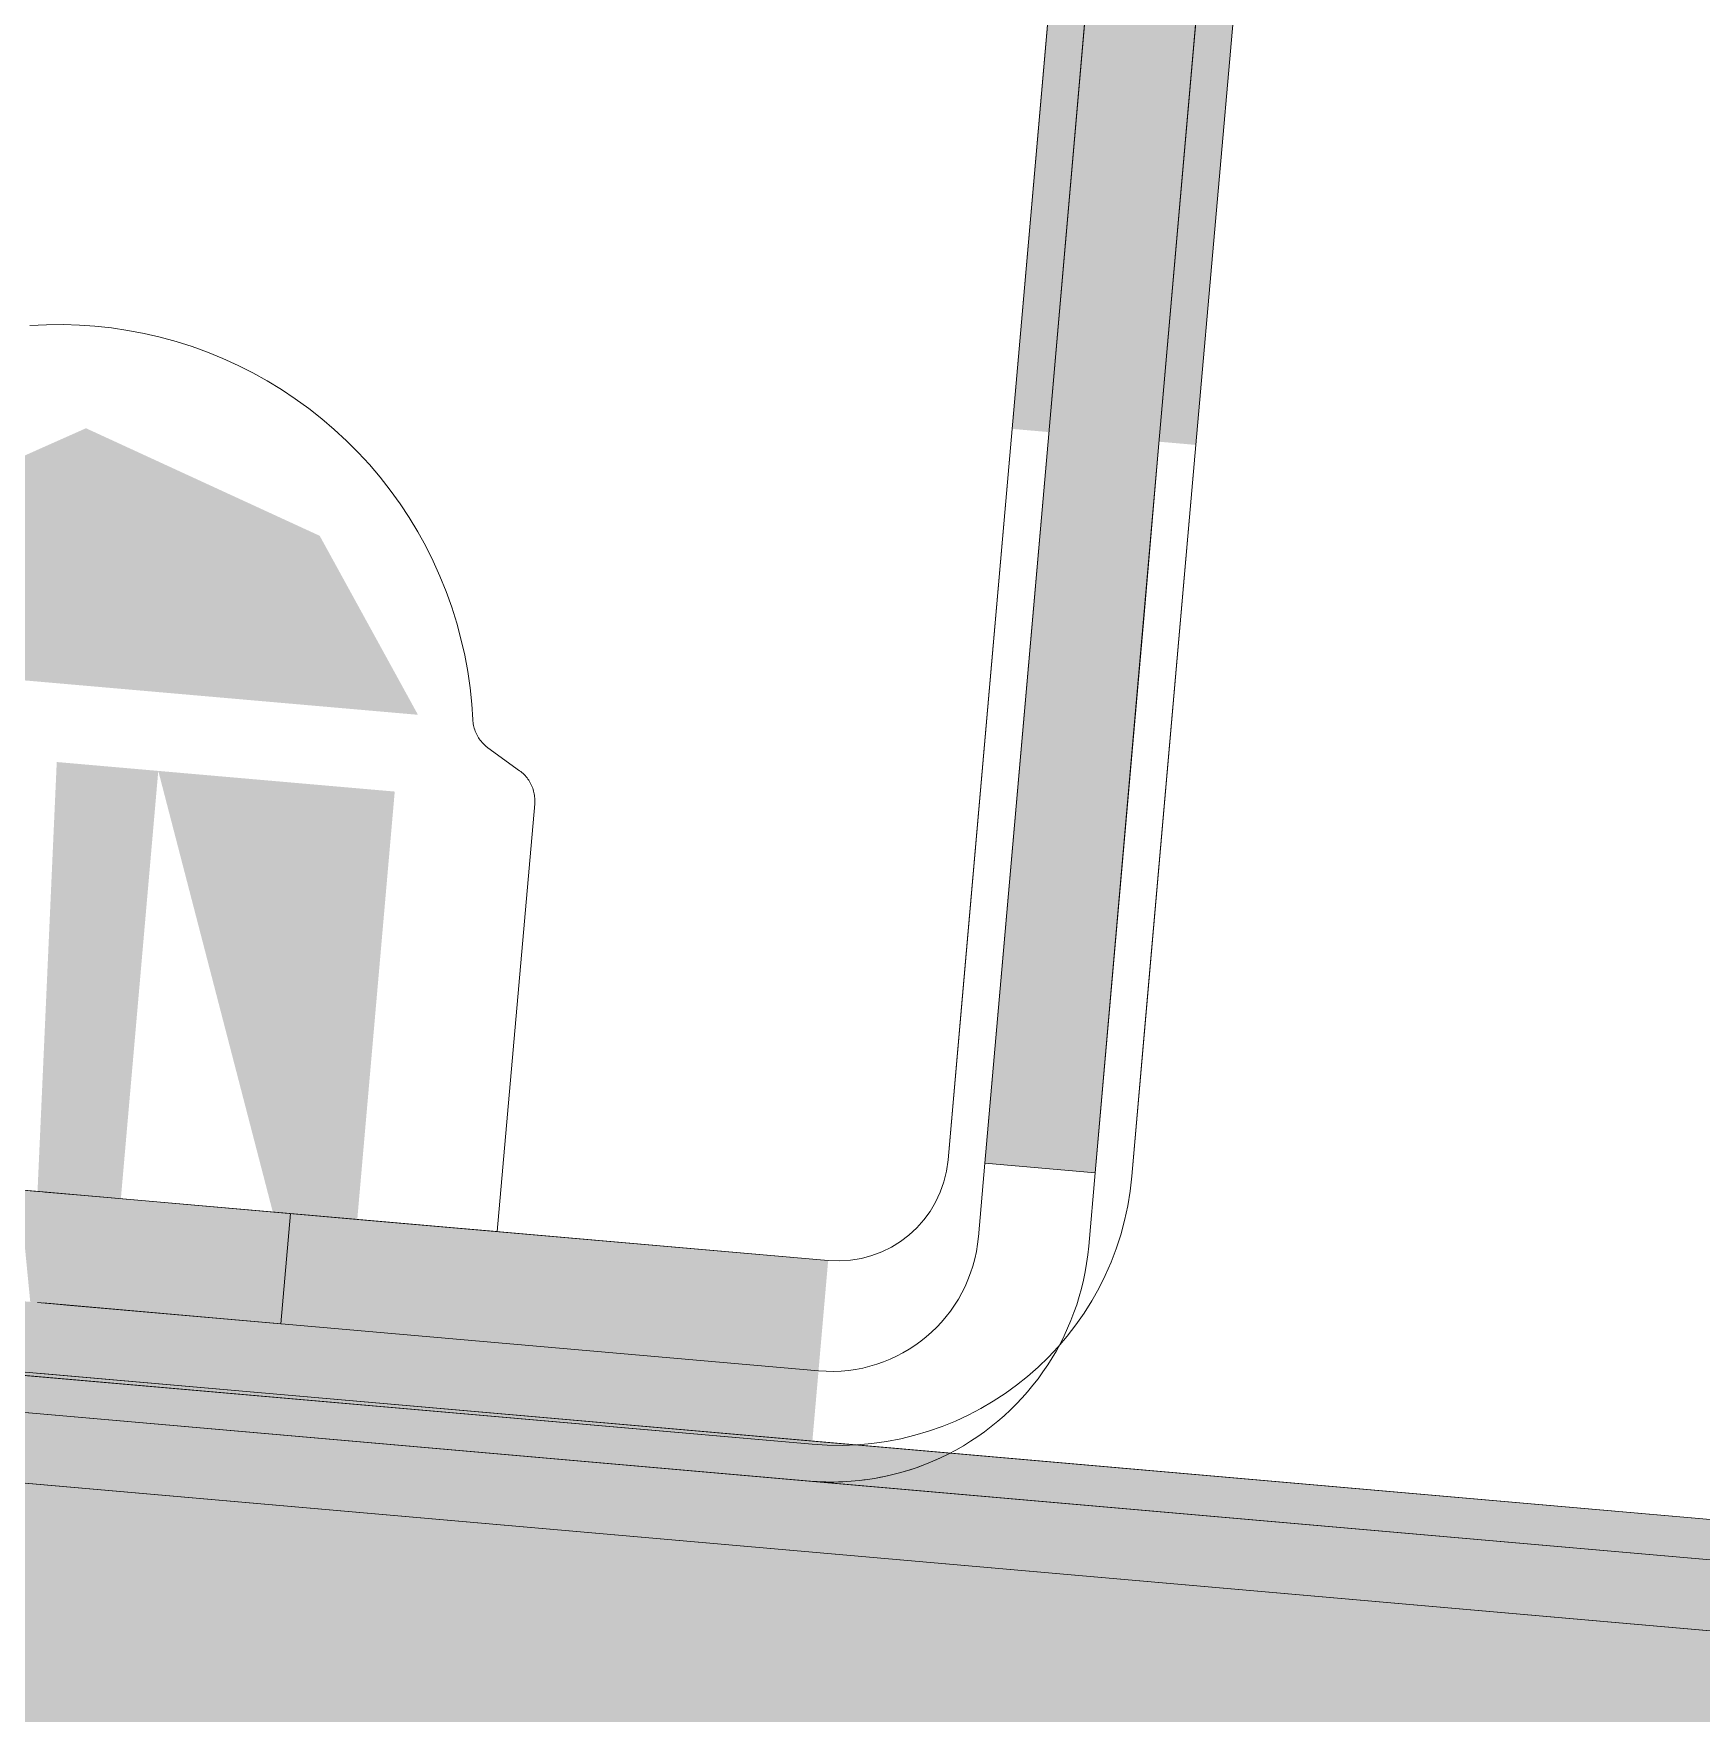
# Model space of a CAD drawing. Header units: millimetres. Extents: x 632 to 546626, y -3890 to 22200.
# Drawn here: x 389696.6 to 389741.79, y 16931.6 to 16977.14 of the extents above; entities that cross this region are included whole.
import ezdxf

# ---------------------------------------------------------------- set-up
doc = ezdxf.new("R2010")
doc.units = ezdxf.units.MM
doc.layers.add('A-770-ME_FFE_SA', color=91, linetype='Continuous', lineweight=13)

# ---------------------------------------------------------------- blocks, each defined once
blk = doc.blocks.new('Static Line_Sayfa_Metal Deck_Pan Mount - Up to 15 _ pitch - Max 2 Users-1845519-S6_501-SECTION A6')
at = {"layer": 'A-770-ME_FFE_SA', "lineweight": 5, "transparency": 33554432}
for points in [[(4567684.706, 17012.583), (4567680.668, 16966.424), (4567685.649, 16965.989), (4567689.687, 17012.147)], [(4567682.919, 16946.257), (4567688.322, 17008.021), (4567685.334, 17008.283), (4567679.93, 16946.519)], [(4567682.919, 16946.257), (4567688.322, 17008.021), (4567685.334, 17008.283), (4567679.93, 16946.519)], [(4567682.919, 16946.257), (4567688.322, 17008.021), (4567685.334, 17008.283), (4567679.93, 16946.519)], [(4567682.919, 16946.257), (4567688.322, 17008.021), (4567685.334, 17008.283), (4567679.93, 16946.519)], [(4567682.919, 16946.257), (4567688.322, 17008.021), (4567685.334, 17008.283), (4567679.93, 16946.519)], [(4567682.919, 16946.257), (4567688.322, 17008.021), (4567685.334, 17008.283), (4567679.93, 16946.519)], [(4567682.919, 16946.257), (4567688.322, 17008.021), (4567685.334, 17008.283), (4567679.93, 16946.519)], [(4567682.919, 16946.257), (4567688.322, 17008.021), (4567685.334, 17008.283), (4567679.93, 16946.519)], [(4567682.919, 16946.257), (4567688.322, 17008.021), (4567685.334, 17008.283), (4567679.93, 16946.519)], [(4567682.919, 16946.257), (4567688.322, 17008.021), (4567685.334, 17008.283), (4567679.93, 16946.519)], [(4567654.968, 16959.513), (4567655.574, 16966.441), (4567646.65, 16962.466), (4567645.367, 16960.353)], [(4567654.968, 16959.513), (4567655.574, 16966.441), (4567646.65, 16962.466), (4567645.367, 16960.353)], [(4567664.569, 16958.673), (4567661.907, 16963.525), (4567655.574, 16966.441), (4567654.968, 16959.513)], [(4567664.569, 16958.673), (4567661.907, 16963.525), (4567655.574, 16966.441), (4567654.968, 16959.513)], [(4567736.119, 16883.131), (4567740.346, 16931.445), (4567541.107, 16948.876), (4567536.88, 16900.562), (4567715.66, 16884.921)], [(4567736.119, 16883.131), (4567740.346, 16931.445), (4567541.107, 16948.876), (4567536.88, 16900.562), (4567715.66, 16884.921)], [(4567736.119, 16883.131), (4567740.346, 16931.445), (4567541.107, 16948.876), (4567536.88, 16900.562), (4567715.66, 16884.921)], [(4567736.119, 16883.131), (4567740.346, 16931.445), (4567541.107, 16948.876), (4567536.88, 16900.562), (4567715.66, 16884.921)], [(4567736.119, 16883.131), (4567740.346, 16931.445), (4567541.107, 16948.876), (4567536.88, 16900.562), (4567715.66, 16884.921)], [(4567736.119, 16883.131), (4567740.346, 16931.445), (4567541.107, 16948.876), (4567536.88, 16900.562), (4567715.66, 16884.921)], [(4567736.119, 16883.131), (4567740.346, 16931.445), (4567541.107, 16948.876), (4567536.88, 16900.562), (4567715.66, 16884.921)], [(4567736.119, 16883.131), (4567740.346, 16931.445), (4567541.107, 16948.876), (4567536.88, 16900.562), (4567715.66, 16884.921)], [(4567736.119, 16883.131), (4567740.346, 16931.445), (4567541.107, 16948.876), (4567536.88, 16900.562), (4567715.66, 16884.921)], [(4567736.119, 16883.131), (4567740.346, 16931.445), (4567541.107, 16948.876), (4567536.88, 16900.562), (4567715.66, 16884.921)], [(4567781.705, 16876.382), (4567781.966, 16879.37), (4567739.23, 16883.109), (4567725.434, 16934.595), (4567581.245, 16947.21), (4567558.718, 16898.902), (4567515.982, 16902.641), (4567515.721, 16899.652), (4567560.549, 16895.73), (4567583.076, 16944.038), (4567723.08, 16931.79), (4567736.876, 16880.304), (4567764.78, 16877.862)], [(4567735.945, 16881.138), (4567740.172, 16929.453), (4567540.933, 16946.884), (4567536.706, 16898.569), (4567715.66, 16882.913)], [(4567735.945, 16881.138), (4567740.172, 16929.453), (4567540.933, 16946.884), (4567536.706, 16898.569), (4567715.66, 16882.913)], [(4567735.945, 16881.138), (4567740.172, 16929.453), (4567540.933, 16946.884), (4567536.706, 16898.569), (4567715.66, 16882.913)], [(4567735.945, 16881.138), (4567740.172, 16929.453), (4567540.933, 16946.884), (4567536.706, 16898.569), (4567715.66, 16882.913)], [(4567735.945, 16881.138), (4567740.172, 16929.453), (4567540.933, 16946.884), (4567536.706, 16898.569), (4567715.66, 16882.913)], [(4567735.945, 16881.138), (4567740.172, 16929.453), (4567540.933, 16946.884), (4567536.706, 16898.569), (4567715.66, 16882.913)], [(4567735.945, 16881.138), (4567740.172, 16929.453), (4567540.933, 16946.884), (4567536.706, 16898.569), (4567715.66, 16882.913)], [(4567735.945, 16881.138), (4567740.172, 16929.453), (4567540.933, 16946.884), (4567536.706, 16898.569), (4567715.66, 16882.913)], [(4567735.945, 16881.138), (4567740.172, 16929.453), (4567540.933, 16946.884), (4567536.706, 16898.569), (4567715.66, 16882.913)], [(4567735.945, 16881.138), (4567740.172, 16929.453), (4567540.933, 16946.884), (4567536.706, 16898.569), (4567715.66, 16882.913)], [(4567675.248, 16938.898), (4567675.684, 16943.879), (4567653.768, 16945.796), (4567654.261, 16940.734), (4567666.541, 16939.66)], [(4567675.161, 16937.902), (4567675.423, 16940.89), (4567626.111, 16945.204), (4567625.849, 16942.216), (4567666.541, 16938.656)], [(4567675.161, 16937.902), (4567675.423, 16940.89), (4567626.111, 16945.204), (4567625.849, 16942.216), (4567666.541, 16938.656)], [(4567675.161, 16937.902), (4567675.423, 16940.89), (4567626.111, 16945.204), (4567625.849, 16942.216), (4567666.541, 16938.656)], [(4567675.161, 16937.902), (4567675.423, 16940.89), (4567626.111, 16945.204), (4567625.849, 16942.216), (4567666.541, 16938.656)], [(4567675.161, 16937.902), (4567675.423, 16940.89), (4567626.111, 16945.204), (4567625.849, 16942.216), (4567666.541, 16938.656)], [(4567675.161, 16937.902), (4567675.423, 16940.89), (4567626.111, 16945.204), (4567625.849, 16942.216), (4567666.541, 16938.656)], [(4567675.161, 16937.902), (4567675.423, 16940.89), (4567626.111, 16945.204), (4567625.849, 16942.216), (4567666.541, 16938.656)], [(4567675.161, 16937.902), (4567675.423, 16940.89), (4567626.111, 16945.204), (4567625.849, 16942.216), (4567666.541, 16938.656)], [(4567675.161, 16937.902), (4567675.423, 16940.89), (4567626.111, 16945.204), (4567625.849, 16942.216), (4567666.541, 16938.656)], [(4567675.161, 16937.902), (4567675.423, 16940.89), (4567626.111, 16945.204), (4567625.849, 16942.216), (4567666.541, 16938.656)]]:
    blk.add_hatch(color=256, dxfattribs=at).paths.add_polyline_path(points)
h = blk.add_hatch(color=256, dxfattribs=at)
h.paths.add_polyline_path([(4567662.925, 16944.995), (4567663.94, 16956.592), (4567657.533, 16957.152), (4567660.636, 16945.195)])
h.paths.add_polyline_path([(4567656.519, 16945.555), (4567657.533, 16957.152), (4567654.782, 16957.393), (4567654.261, 16945.753)])
h = blk.add_hatch(color=256, dxfattribs=at)
h.paths.add_polyline_path([(4567662.925, 16944.995), (4567663.94, 16956.592), (4567657.533, 16957.152), (4567660.636, 16945.195)])
h.paths.add_polyline_path([(4567656.519, 16945.555), (4567657.533, 16957.152), (4567654.782, 16957.393), (4567654.261, 16945.753)])
at = {"layer": 'A-770-ME_FFE_SA', "lineweight": 5}
for p, q in [((4567680.668, 16966.424), (4567684.706, 17012.583)), ((4567689.687, 17012.147), (4567685.649, 16965.989)), ((4567685.649, 16965.989), (4567688.316, 16996.478)), ((4567683.085, 16994.053), (4567680.668, 16966.424)), ((4567681.66, 16966.287), (4567684.019, 16993.257)), ((4567681.66, 16966.287), (4567684.019, 16993.257)), ((4567681.66, 16966.287), (4567684.019, 16993.257)), ((4567681.66, 16966.287), (4567684.019, 16993.257)), ((4567681.66, 16966.287), (4567684.019, 16993.257)), ((4567681.66, 16966.287), (4567684.019, 16993.257)), ((4567681.66, 16966.287), (4567684.019, 16993.257)), ((4567681.66, 16966.287), (4567684.019, 16993.257)), ((4567687.008, 16992.996), (4567684.648, 16966.026)), ((4567687.008, 16992.996), (4567684.648, 16966.026)), ((4567687.008, 16992.996), (4567684.648, 16966.026)), ((4567687.008, 16992.996), (4567684.648, 16966.026)), ((4567687.008, 16992.996), (4567684.648, 16966.026)), ((4567687.008, 16992.996), (4567684.648, 16966.026)), ((4567687.008, 16992.996), (4567684.648, 16966.026)), ((4567687.008, 16992.996), (4567684.648, 16966.026)), ((4567687.008, 16992.996), (4567684.648, 16966.026)), ((4567687.008, 16992.996), (4567684.648, 16966.026)), ((4567687.008, 16992.996), (4567684.648, 16966.026)), ((4567687.008, 16992.996), (4567685.621, 16977.139)), ((4567687.008, 16992.996), (4567685.621, 16977.139)), ((4567687.008, 16992.996), (4567685.621, 16977.139)), ((4567687.008, 16992.996), (4567685.621, 16977.139)), ((4567681.66, 16966.287), (4567682.632, 16977.401)), ((4567681.66, 16966.287), (4567682.632, 16977.401)), ((4567681.66, 16966.287), (4567682.632, 16977.401)), ((4567681.66, 16966.287), (4567682.632, 16977.401)), ((4567681.66, 16966.287), (4567682.632, 16977.401)), ((4567681.66, 16966.287), (4567682.632, 16977.401)), ((4567681.66, 16966.287), (4567682.632, 16977.401)), ((4567681.66, 16966.287), (4567682.632, 16977.401)), ((4567681.66, 16966.287), (4567682.632, 16977.401)), ((4567681.66, 16966.287), (4567682.632, 16977.401)), ((4567681.66, 16966.287), (4567682.632, 16977.401)), ((4567681.66, 16966.287), (4567682.632, 16977.401)), ((4567685.621, 16977.139), (4567684.648, 16966.026)), ((4567685.621, 16977.139), (4567684.648, 16966.026)), ((4567685.621, 16977.139), (4567684.648, 16966.026)), ((4567685.621, 16977.139), (4567684.648, 16966.026)), ((4567685.621, 16977.139), (4567684.648, 16966.026)), ((4567685.621, 16977.139), (4567684.648, 16966.026)), ((4567685.621, 16977.139), (4567684.648, 16966.026)), ((4567685.621, 16977.139), (4567684.648, 16966.026)), ((4567685.621, 16977.139), (4567684.648, 16966.026)), ((4567680.668, 16966.424), (4567678.934, 16946.606)), ((4567680.668, 16966.424), (4567679.297, 16950.755)), ((4567679.93, 16946.519), (4567681.66, 16966.287)), ((4567679.93, 16946.519), (4567681.66, 16966.287)), ((4567679.93, 16946.519), (4567681.66, 16966.287)), ((4567679.93, 16946.519), (4567681.66, 16966.287)), ((4567679.93, 16946.519), (4567681.66, 16966.287)), ((4567679.93, 16946.519), (4567681.66, 16966.287)), ((4567679.93, 16946.519), (4567681.66, 16966.287)), ((4567679.93, 16946.519), (4567681.66, 16966.287)), ((4567679.93, 16946.519), (4567681.66, 16966.287)), ((4567679.93, 16946.519), (4567681.66, 16966.287)), ((4567681.245, 16961.544), (4567681.66, 16966.287)), ((4567681.245, 16961.544), (4567681.66, 16966.287)), ((4567681.245, 16961.544), (4567681.66, 16966.287)), ((4567681.245, 16961.544), (4567681.66, 16966.287)), ((4567681.245, 16961.544), (4567681.66, 16966.287)), ((4567681.245, 16961.544), (4567681.66, 16966.287)), ((4567681.245, 16961.544), (4567681.66, 16966.287)), ((4567681.245, 16961.544), (4567681.66, 16966.287)), ((4567681.245, 16961.544), (4567681.66, 16966.287)), ((4567681.245, 16961.544), (4567681.66, 16966.287)), ((4567684.648, 16966.026), (4567682.919, 16946.257)), ((4567684.648, 16966.026), (4567682.919, 16946.257)), ((4567684.648, 16966.026), (4567682.919, 16946.257)), ((4567684.648, 16966.026), (4567682.919, 16946.257)), ((4567684.648, 16966.026), (4567682.919, 16946.257)), ((4567684.648, 16966.026), (4567682.919, 16946.257)), ((4567684.648, 16966.026), (4567682.919, 16946.257)), ((4567684.648, 16966.026), (4567682.919, 16946.257)), ((4567684.648, 16966.026), (4567682.919, 16946.257)), ((4567683.915, 16946.17), (4567685.649, 16965.989)), ((4567684.648, 16966.026), (4567684.233, 16961.283)), ((4567684.648, 16966.026), (4567684.233, 16961.283)), ((4567684.648, 16966.026), (4567684.233, 16961.283)), ((4567684.648, 16966.026), (4567684.233, 16961.283)), ((4567684.648, 16966.026), (4567684.233, 16961.283)), ((4567684.648, 16966.026), (4567684.233, 16961.283)), ((4567684.648, 16966.026), (4567684.233, 16961.283)), ((4567684.648, 16966.026), (4567684.233, 16961.283)), ((4567684.648, 16966.026), (4567684.233, 16961.283)), ((4567684.648, 16966.026), (4567684.233, 16961.283)), ((4567684.648, 16966.026), (4567684.233, 16961.283)), ((4567684.278, 16950.32), (4567685.649, 16965.989)), ((4567679.93, 16946.519), (4567681.245, 16961.544)), ((4567679.93, 16946.519), (4567681.245, 16961.544)), ((4567679.93, 16946.519), (4567681.245, 16961.544)), ((4567679.93, 16946.519), (4567681.245, 16961.544)), ((4567679.93, 16946.519), (4567681.245, 16961.544)), ((4567679.93, 16946.519), (4567681.245, 16961.544)), ((4567679.93, 16946.519), (4567681.245, 16961.544)), ((4567679.93, 16946.519), (4567681.245, 16961.544)), ((4567679.93, 16946.519), (4567681.245, 16961.544)), ((4567679.93, 16946.519), (4567681.245, 16961.544)), ((4567684.233, 16961.283), (4567682.919, 16946.257)), ((4567684.233, 16961.283), (4567682.919, 16946.257)), ((4567684.233, 16961.283), (4567682.919, 16946.257)), ((4567684.233, 16961.283), (4567682.919, 16946.257)), ((4567684.233, 16961.283), (4567682.919, 16946.257)), ((4567684.233, 16961.283), (4567682.919, 16946.257)), ((4567684.233, 16961.283), (4567682.919, 16946.257)), ((4567684.233, 16961.283), (4567682.919, 16946.257)), ((4567684.233, 16961.283), (4567682.919, 16946.257)), ((4567684.233, 16961.283), (4567682.919, 16946.257)), ((4567684.233, 16961.283), (4567682.919, 16946.257)), ((4567667.324, 16957.156), (4567666.465, 16957.78)), ((4567667.324, 16957.156), (4567666.465, 16957.78)), ((4567666.718, 16944.663), (4567667.733, 16956.26)), ((4567666.718, 16944.663), (4567667.733, 16956.26)), ((4567678.934, 16946.606), (4567679.297, 16950.755)), ((4567684.278, 16950.32), (4567683.915, 16946.17)), ((4567725.434, 16934.595), (4567581.245, 16947.21)), ((4567679.93, 16946.519), (4567679.756, 16944.526)), ((4567679.756, 16944.526), (4567679.93, 16946.519)), ((4567679.93, 16946.519), (4567679.756, 16944.526)), ((4567679.756, 16944.526), (4567679.93, 16946.519)), ((4567679.93, 16946.519), (4567679.756, 16944.526)), ((4567679.756, 16944.526), (4567679.93, 16946.519)), ((4567679.93, 16946.519), (4567679.756, 16944.526)), ((4567679.756, 16944.526), (4567679.93, 16946.519)), ((4567679.93, 16946.519), (4567679.756, 16944.526)), ((4567679.756, 16944.526), (4567679.93, 16946.519)), ((4567679.93, 16946.519), (4567679.756, 16944.526)), ((4567679.756, 16944.526), (4567679.93, 16946.519)), ((4567679.93, 16946.519), (4567679.756, 16944.526)), ((4567679.756, 16944.526), (4567679.93, 16946.519)), ((4567679.93, 16946.519), (4567679.756, 16944.526)), ((4567679.756, 16944.526), (4567679.93, 16946.519)), ((4567679.93, 16946.519), (4567679.756, 16944.526)), ((4567679.756, 16944.526), (4567679.93, 16946.519)), ((4567679.93, 16946.519), (4567679.756, 16944.526)), ((4567679.756, 16944.526), (4567679.93, 16946.519)), ((4567682.919, 16946.257), (4567679.93, 16946.519)), ((4567679.93, 16946.519), (4567682.919, 16946.257)), ((4567682.919, 16946.257), (4567679.93, 16946.519)), ((4567679.93, 16946.519), (4567682.919, 16946.257)), ((4567682.919, 16946.257), (4567679.93, 16946.519)), ((4567679.93, 16946.519), (4567682.919, 16946.257)), ((4567682.919, 16946.257), (4567679.93, 16946.519)), ((4567679.93, 16946.519), (4567682.919, 16946.257)), ((4567682.919, 16946.257), (4567679.93, 16946.519)), ((4567679.93, 16946.519), (4567682.919, 16946.257)), ((4567682.919, 16946.257), (4567679.93, 16946.519)), ((4567679.93, 16946.519), (4567682.919, 16946.257)), ((4567682.919, 16946.257), (4567679.93, 16946.519)), ((4567679.93, 16946.519), (4567682.919, 16946.257)), ((4567682.919, 16946.257), (4567679.93, 16946.519)), ((4567679.93, 16946.519), (4567682.919, 16946.257)), ((4567682.919, 16946.257), (4567679.93, 16946.519)), ((4567679.93, 16946.519), (4567682.919, 16946.257)), ((4567682.919, 16946.257), (4567679.93, 16946.519)), ((4567679.93, 16946.519), (4567682.919, 16946.257)), ((4567724.581, 16933.578), (4567581.909, 16946.06)), ((4567682.744, 16944.265), (4567682.919, 16946.257)), ((4567682.919, 16946.257), (4567682.744, 16944.265)), ((4567682.744, 16944.265), (4567682.919, 16946.257)), ((4567682.919, 16946.257), (4567682.744, 16944.265)), ((4567682.744, 16944.265), (4567682.919, 16946.257)), ((4567682.919, 16946.257), (4567682.744, 16944.265)), ((4567682.744, 16944.265), (4567682.919, 16946.257)), ((4567682.919, 16946.257), (4567682.744, 16944.265)), ((4567682.744, 16944.265), (4567682.919, 16946.257)), ((4567682.919, 16946.257), (4567682.744, 16944.265)), ((4567682.744, 16944.265), (4567682.919, 16946.257)), ((4567682.919, 16946.257), (4567682.744, 16944.265)), ((4567682.744, 16944.265), (4567682.919, 16946.257)), ((4567682.919, 16946.257), (4567682.744, 16944.265)), ((4567682.744, 16944.265), (4567682.919, 16946.257)), ((4567682.919, 16946.257), (4567682.744, 16944.265)), ((4567682.744, 16944.265), (4567682.919, 16946.257)), ((4567682.919, 16946.257), (4567682.744, 16944.265)), ((4567682.744, 16944.265), (4567682.919, 16946.257)), ((4567682.919, 16946.257), (4567682.744, 16944.265)), ((4567653.768, 16945.796), (4567654.315, 16945.748)), ((4567653.768, 16945.796), (4567654.315, 16945.748)), ((4567653.768, 16945.796), (4567654.315, 16945.748)), ((4567653.768, 16945.796), (4567654.315, 16945.748)), ((4567653.768, 16945.796), (4567675.684, 16943.879)), ((4567654.261, 16945.753), (4567653.768, 16945.796)), ((4567654.315, 16945.748), (4567662.925, 16944.995)), ((4567654.463, 16945.735), (4567655.316, 16945.661)), ((4567654.463, 16945.735), (4567655.316, 16945.661)), ((4567654.463, 16945.735), (4567655.316, 16945.661)), ((4567654.463, 16945.735), (4567655.316, 16945.661)), ((4567654.463, 16945.735), (4567655.316, 16945.661)), ((4567654.463, 16945.735), (4567655.316, 16945.661)), ((4567654.463, 16945.735), (4567655.316, 16945.661)), ((4567654.463, 16945.735), (4567655.316, 16945.661)), ((4567654.463, 16945.735), (4567655.316, 16945.661)), ((4567654.463, 16945.735), (4567655.316, 16945.661)), ((4567654.463, 16945.735), (4567655.316, 16945.661)), ((4567654.463, 16945.735), (4567655.316, 16945.661)), ((4567654.463, 16945.735), (4567655.316, 16945.661)), ((4567654.463, 16945.735), (4567655.316, 16945.661)), ((4567654.463, 16945.735), (4567655.316, 16945.661)), ((4567654.463, 16945.735), (4567655.316, 16945.661)), ((4567654.463, 16945.735), (4567655.316, 16945.661)), ((4567654.463, 16945.735), (4567655.316, 16945.661)), ((4567654.463, 16945.735), (4567655.316, 16945.661)), ((4567654.463, 16945.735), (4567655.316, 16945.661)), ((4567660.853, 16942.165), (4567661.115, 16945.153)), ((4567660.853, 16942.165), (4567661.115, 16945.153)), ((4567660.853, 16942.165), (4567661.115, 16945.153)), ((4567660.853, 16942.165), (4567661.115, 16945.153)), ((4567660.853, 16942.165), (4567661.115, 16945.153)), ((4567660.853, 16942.165), (4567661.115, 16945.153)), ((4567660.853, 16942.165), (4567661.115, 16945.153)), ((4567660.853, 16942.165), (4567661.115, 16945.153)), ((4567660.853, 16942.165), (4567661.115, 16945.153)), ((4567660.853, 16942.165), (4567661.115, 16945.153)), ((4567662.925, 16944.995), (4567666.718, 16944.663)), ((4567662.925, 16944.995), (4567666.718, 16944.663)), ((4567662.925, 16944.995), (4567666.718, 16944.663)), ((4567675.684, 16943.879), (4567662.925, 16944.995)), ((4567583.076, 16944.038), (4567723.08, 16931.79)), ((4567723.08, 16931.79), (4567583.076, 16944.038)), ((4567675.423, 16940.89), (4567654.261, 16942.742)), ((4567654.261, 16942.742), (4567675.423, 16940.89)), ((4567675.423, 16940.89), (4567654.261, 16942.742)), ((4567654.261, 16942.742), (4567675.423, 16940.89)), ((4567675.423, 16940.89), (4567654.261, 16942.742)), ((4567654.261, 16942.742), (4567675.423, 16940.89)), ((4567675.423, 16940.89), (4567654.261, 16942.742)), ((4567654.261, 16942.742), (4567675.423, 16940.89)), ((4567675.423, 16940.89), (4567654.261, 16942.742)), ((4567654.261, 16942.742), (4567675.423, 16940.89)), ((4567675.423, 16940.89), (4567654.261, 16942.742)), ((4567654.261, 16942.742), (4567675.423, 16940.89)), ((4567675.423, 16940.89), (4567654.261, 16942.742)), ((4567654.261, 16942.742), (4567675.423, 16940.89)), ((4567675.423, 16940.89), (4567654.261, 16942.742)), ((4567654.261, 16942.742), (4567675.423, 16940.89)), ((4567675.423, 16940.89), (4567654.261, 16942.742)), ((4567654.261, 16942.742), (4567675.423, 16940.89)), ((4567675.423, 16940.89), (4567654.261, 16942.742)), ((4567654.261, 16942.742), (4567675.423, 16940.89)), ((4567660.853, 16942.165), (4567654.417, 16942.728)), ((4567660.853, 16942.165), (4567654.417, 16942.728)), ((4567660.853, 16942.165), (4567654.417, 16942.728)), ((4567660.853, 16942.165), (4567654.417, 16942.728)), ((4567655.054, 16942.672), (4567654.417, 16942.728)), ((4567655.054, 16942.672), (4567654.417, 16942.728)), ((4567655.054, 16942.672), (4567654.417, 16942.728)), ((4567655.054, 16942.672), (4567654.417, 16942.728)), ((4567660.853, 16942.165), (4567654.417, 16942.728)), ((4567655.054, 16942.672), (4567654.417, 16942.728)), ((4567655.054, 16942.672), (4567654.417, 16942.728)), ((4567655.054, 16942.672), (4567654.417, 16942.728)), ((4567655.054, 16942.672), (4567654.417, 16942.728)), ((4567655.054, 16942.672), (4567654.417, 16942.728)), ((4567660.853, 16942.165), (4567654.417, 16942.728)), ((4567660.853, 16942.165), (4567654.417, 16942.728)), ((4567655.054, 16942.672), (4567654.417, 16942.728)), ((4567660.853, 16942.165), (4567654.417, 16942.728)), ((4567655.054, 16942.672), (4567654.417, 16942.728)), ((4567655.054, 16942.672), (4567654.417, 16942.728)), ((4567660.853, 16942.165), (4567655.054, 16942.672)), ((4567660.853, 16942.165), (4567655.054, 16942.672)), ((4567660.853, 16942.165), (4567655.054, 16942.672)), ((4567660.853, 16942.165), (4567655.054, 16942.672)), ((4567660.853, 16942.165), (4567655.054, 16942.672)), ((4567660.853, 16942.165), (4567655.054, 16942.672)), ((4567660.853, 16942.165), (4567655.054, 16942.672)), ((4567660.853, 16942.165), (4567655.054, 16942.672)), ((4567660.853, 16942.165), (4567655.054, 16942.672)), ((4567660.853, 16942.165), (4567655.054, 16942.672)), ((4567660.853, 16942.165), (4567655.054, 16942.672)), ((4567660.853, 16942.165), (4567655.054, 16942.672)), ((4567675.161, 16937.902), (4567625.849, 16942.216)), ((4567625.849, 16942.216), (4567675.161, 16937.902)), ((4567675.161, 16937.902), (4567625.849, 16942.216)), ((4567675.161, 16937.902), (4567625.849, 16942.216)), ((4567625.849, 16942.216), (4567675.161, 16937.902)), ((4567675.161, 16937.902), (4567625.849, 16942.216)), ((4567675.161, 16937.902), (4567625.849, 16942.216)), ((4567625.849, 16942.216), (4567675.161, 16937.902)), ((4567675.161, 16937.902), (4567625.849, 16942.216)), ((4567675.161, 16937.902), (4567625.849, 16942.216)), ((4567625.849, 16942.216), (4567675.161, 16937.902)), ((4567675.161, 16937.902), (4567625.849, 16942.216)), ((4567675.161, 16937.902), (4567625.849, 16942.216)), ((4567625.849, 16942.216), (4567675.161, 16937.902)), ((4567675.161, 16937.902), (4567625.849, 16942.216)), ((4567675.161, 16937.902), (4567625.849, 16942.216)), ((4567625.849, 16942.216), (4567675.161, 16937.902)), ((4567675.161, 16937.902), (4567625.849, 16942.216)), ((4567675.161, 16937.902), (4567625.849, 16942.216)), ((4567625.849, 16942.216), (4567675.161, 16937.902)), ((4567675.161, 16937.902), (4567625.849, 16942.216)), ((4567675.161, 16937.902), (4567625.849, 16942.216)), ((4567625.849, 16942.216), (4567675.161, 16937.902)), ((4567675.161, 16937.902), (4567625.849, 16942.216)), ((4567675.161, 16937.902), (4567625.849, 16942.216)), ((4567625.849, 16942.216), (4567675.161, 16937.902)), ((4567675.161, 16937.902), (4567625.849, 16942.216)), ((4567625.849, 16942.216), (4567675.161, 16937.902)), ((4567675.161, 16937.902), (4567625.849, 16942.216)), ((4567675.248, 16938.898), (4567653.332, 16940.815)), ((4567653.678, 16940.785), (4567675.248, 16938.898)), ((4567654.261, 16940.822), (4567675.256, 16938.985)), ((4567675.256, 16938.985), (4567725.434, 16934.595)), ((4567724.581, 16933.578), (4567675.161, 16937.902)), ((4567724.581, 16933.578), (4567675.161, 16937.902)), ((4567724.581, 16933.578), (4567675.161, 16937.902)), ((4567724.581, 16933.578), (4567675.161, 16937.902)), ((4567724.581, 16933.578), (4567675.161, 16937.902)), ((4567724.581, 16933.578), (4567675.161, 16937.902)), ((4567724.581, 16933.578), (4567675.161, 16937.902)), ((4567724.581, 16933.578), (4567675.161, 16937.902)), ((4567724.581, 16933.578), (4567675.161, 16937.902))]:
    blk.add_line(p, q, dxfattribs=at)
at = {"layer": 'A-770-ME_FFE_SA', "lineweight": 5, "flags": 128}
for points in [[(4567654.055, 16969.222), (4567654.504, 16969.244), (4567654.953, 16969.249), (4567655.402, 16969.235), (4567655.816, 16969.207)], [(4567654.055, 16969.222), (4567654.504, 16969.244), (4567654.953, 16969.249), (4567655.402, 16969.235), (4567655.816, 16969.207)], [(4567655.816, 16969.207), (4567656.262, 16969.159), (4567656.707, 16969.093), (4567657.148, 16969.009), (4567657.586, 16968.908), (4567658.019, 16968.789), (4567658.447, 16968.653), (4567658.869, 16968.501), (4567659.285, 16968.331), (4567659.694, 16968.145), (4567660.095, 16967.942), (4567660.487, 16967.724), (4567660.871, 16967.491), (4567661.245, 16967.242), (4567661.609, 16966.978), (4567661.961, 16966.7), (4567662.303, 16966.408), (4567662.632, 16966.103), (4567662.949, 16965.785), (4567663.253, 16965.454), (4567663.544, 16965.112), (4567663.82, 16964.758), (4567664.083, 16964.393), (4567664.33, 16964.019), (4567664.562, 16963.634), (4567664.779, 16963.241), (4567664.98, 16962.839), (4567665.165, 16962.429), (4567665.333, 16962.013), (4567665.484, 16961.59), (4567665.618, 16961.161), (4567665.735, 16960.728), (4567665.835, 16960.29), (4567665.917, 16959.848), (4567665.981, 16959.404), (4567666.027, 16958.957), (4567666.054, 16958.543)], [(4567655.816, 16969.207), (4567656.262, 16969.159), (4567656.707, 16969.093), (4567657.148, 16969.009), (4567657.586, 16968.908), (4567658.019, 16968.789), (4567658.447, 16968.653), (4567658.869, 16968.501), (4567659.285, 16968.331), (4567659.694, 16968.145), (4567660.095, 16967.942), (4567660.487, 16967.724), (4567660.871, 16967.491), (4567661.245, 16967.242), (4567661.609, 16966.978), (4567661.961, 16966.7), (4567662.303, 16966.408), (4567662.632, 16966.103), (4567662.949, 16965.785), (4567663.253, 16965.454), (4567663.544, 16965.112), (4567663.82, 16964.758), (4567664.083, 16964.393), (4567664.33, 16964.019), (4567664.562, 16963.634), (4567664.779, 16963.241), (4567664.98, 16962.839), (4567665.165, 16962.429), (4567665.333, 16962.013), (4567665.484, 16961.59), (4567665.618, 16961.161), (4567665.735, 16960.728), (4567665.835, 16960.29), (4567665.917, 16959.848), (4567665.981, 16959.404), (4567666.027, 16958.957), (4567666.054, 16958.543)], [(4567666.054, 16958.543), (4567666.057, 16958.503), (4567666.061, 16958.463), (4567666.067, 16958.424), (4567666.074, 16958.384), (4567666.083, 16958.345), (4567666.094, 16958.307), (4567666.106, 16958.269), (4567666.12, 16958.231), (4567666.135, 16958.194), (4567666.151, 16958.158), (4567666.169, 16958.122), (4567666.189, 16958.087), (4567666.209, 16958.053), (4567666.232, 16958.019), (4567666.255, 16957.987), (4567666.28, 16957.956), (4567666.306, 16957.925), (4567666.333, 16957.896), (4567666.361, 16957.868), (4567666.391, 16957.84), (4567666.421, 16957.815), (4567666.453, 16957.79), (4567666.465, 16957.78)], [(4567666.054, 16958.543), (4567666.057, 16958.503), (4567666.061, 16958.463), (4567666.067, 16958.424), (4567666.074, 16958.384), (4567666.083, 16958.345), (4567666.094, 16958.307), (4567666.106, 16958.269), (4567666.12, 16958.231), (4567666.135, 16958.194), (4567666.151, 16958.158), (4567666.169, 16958.122), (4567666.189, 16958.087), (4567666.209, 16958.053), (4567666.232, 16958.019), (4567666.255, 16957.987), (4567666.28, 16957.956), (4567666.306, 16957.925), (4567666.333, 16957.896), (4567666.361, 16957.868), (4567666.391, 16957.84), (4567666.421, 16957.815), (4567666.453, 16957.79), (4567666.465, 16957.78)], [(4567667.324, 16957.156), (4567667.356, 16957.132), (4567667.387, 16957.107), (4567667.417, 16957.08), (4567667.446, 16957.052), (4567667.473, 16957.023), (4567667.5, 16956.993), (4567667.525, 16956.962), (4567667.549, 16956.93), (4567667.572, 16956.897), (4567667.593, 16956.864), (4567667.613, 16956.829), (4567667.632, 16956.793), (4567667.649, 16956.757), (4567667.664, 16956.72), (4567667.679, 16956.683), (4567667.691, 16956.645), (4567667.702, 16956.607), (4567667.712, 16956.568), (4567667.72, 16956.529), (4567667.727, 16956.489), (4567667.731, 16956.45), (4567667.735, 16956.41), (4567667.736, 16956.37), (4567667.736, 16956.33), (4567667.735, 16956.29), (4567667.733, 16956.26)], [(4567667.324, 16957.156), (4567667.356, 16957.132), (4567667.387, 16957.107), (4567667.417, 16957.08), (4567667.446, 16957.052), (4567667.473, 16957.023), (4567667.5, 16956.993), (4567667.525, 16956.962), (4567667.549, 16956.93), (4567667.572, 16956.897), (4567667.593, 16956.864), (4567667.613, 16956.829), (4567667.632, 16956.793), (4567667.649, 16956.757), (4567667.664, 16956.72), (4567667.679, 16956.683), (4567667.691, 16956.645), (4567667.702, 16956.607), (4567667.712, 16956.568), (4567667.72, 16956.529), (4567667.727, 16956.489), (4567667.731, 16956.45), (4567667.735, 16956.41), (4567667.736, 16956.37), (4567667.736, 16956.33), (4567667.735, 16956.29), (4567667.733, 16956.26)]]:
    blk.add_lwpolyline(points, dxfattribs=at)
at = {"layer": 'A-770-ME_FFE_SA', "lineweight": 5}
for centre, radius, start, end in [((4567675.945, 16946.867), 3, 265, 355), ((4567675.945, 16946.867), 3, 265, 355), ((4567675.945, 16946.867), 8, 265, 355), ((4567675.945, 16946.867), 8, 265, 355), ((4567675.771, 16944.875), 4, 265, 355), ((4567675.771, 16944.875), 4, 265, 355), ((4567675.771, 16944.875), 4, 265, 355), ((4567675.771, 16944.875), 4, 265, 355), ((4567675.771, 16944.875), 4, 265, 355), ((4567675.771, 16944.875), 4, 265, 355), ((4567675.771, 16944.875), 4, 265, 355), ((4567675.771, 16944.875), 4, 265, 355), ((4567675.771, 16944.875), 4, 265, 355), ((4567675.771, 16944.875), 4, 265, 355), ((4567675.771, 16944.875), 4, 265, 355), ((4567675.771, 16944.875), 4, 265, 355), ((4567675.771, 16944.875), 4, 265, 355), ((4567675.771, 16944.875), 4, 265, 355), ((4567675.771, 16944.875), 4, 265, 355), ((4567675.771, 16944.875), 4, 265, 355), ((4567675.771, 16944.875), 4, 265, 355), ((4567675.771, 16944.875), 4, 265, 355), ((4567675.771, 16944.875), 4, 265, 355), ((4567675.771, 16944.875), 4, 265, 355), ((4567675.771, 16944.875), 7, 295, 355), ((4567675.771, 16944.875), 7, 295, 355), ((4567675.771, 16944.875), 7, 295, 355), ((4567675.771, 16944.875), 7, 295, 355), ((4567675.771, 16944.875), 7, 295, 355), ((4567675.771, 16944.875), 7, 295, 355), ((4567675.771, 16944.875), 7, 295, 355), ((4567675.771, 16944.875), 7, 295, 355), ((4567675.771, 16944.875), 7, 295, 355), ((4567675.771, 16944.875), 7, 295, 355), ((4567675.771, 16944.875), 7, 295, 355), ((4567675.771, 16944.875), 7, 295, 355), ((4567675.771, 16944.875), 7, 295, 355), ((4567675.771, 16944.875), 7, 295, 355), ((4567675.771, 16944.875), 7, 295, 355), ((4567675.771, 16944.875), 7, 295, 355), ((4567675.771, 16944.875), 7, 295, 355), ((4567675.771, 16944.875), 7, 295, 355), ((4567675.771, 16944.875), 7, 295, 355), ((4567675.771, 16944.875), 7, 295, 355), ((4567675.771, 16944.875), 7, 265, 295), ((4567675.771, 16944.875), 7, 280, 295), ((4567675.771, 16944.875), 7, 280, 295), ((4567675.771, 16944.875), 7, 280, 295), ((4567675.771, 16944.875), 7, 280, 295), ((4567675.771, 16944.875), 7, 280, 295), ((4567675.771, 16944.875), 7, 280, 295), ((4567675.771, 16944.875), 7, 280, 295), ((4567675.771, 16944.875), 7, 280, 295), ((4567675.771, 16944.875), 7, 280, 295), ((4567675.771, 16944.875), 7, 280, 295), ((4567675.771, 16944.875), 7, 280, 295), ((4567675.771, 16944.875), 7, 280, 295), ((4567675.771, 16944.875), 7, 280, 295), ((4567675.771, 16944.875), 7, 280, 295), ((4567675.771, 16944.875), 7, 280, 295), ((4567675.771, 16944.875), 7, 280, 295), ((4567675.771, 16944.875), 7, 280, 295), ((4567675.771, 16944.875), 7, 280, 295), ((4567675.771, 16944.875), 7, 280, 295), ((4567675.771, 16944.875), 7, 265, 280), ((4567675.771, 16944.875), 7, 265, 280), ((4567675.771, 16944.875), 7, 265, 280), ((4567675.771, 16944.875), 7, 265, 280), ((4567675.771, 16944.875), 7, 265, 280), ((4567675.771, 16944.875), 7, 265, 280), ((4567675.771, 16944.875), 7, 265, 280), ((4567675.771, 16944.875), 7, 265, 280), ((4567675.771, 16944.875), 7, 265, 280), ((4567675.771, 16944.875), 7, 265, 280), ((4567675.771, 16944.875), 7, 265, 280), ((4567675.771, 16944.875), 7, 265, 280), ((4567675.771, 16944.875), 7, 265, 280), ((4567675.771, 16944.875), 7, 265, 280), ((4567675.771, 16944.875), 7, 265, 280), ((4567675.771, 16944.875), 7, 265, 280), ((4567675.771, 16944.875), 7, 265, 280), ((4567675.771, 16944.875), 7, 265, 280), ((4567675.771, 16944.875), 7, 265, 280)]:
    blk.add_arc(centre, radius, start, end, dxfattribs=at)
blk = doc.blocks.new('25021-APA-ZZ-ZZ-M3-AR-000001_V3_rvt-6-S6_501-SECTION A6')
at = {"layer": 'A-770-ME_FFE_SA', "color": 53, "lineweight": 5}
blk.add_blockref('Static Line_Sayfa_Metal Deck_Pan Mount - Up to 15 _ pitch - Max 2 Users-1845519-S6_501-SECTION A6', (0, 0), dxfattribs=at)

msp = doc.modelspace()

# ---------------------------------------------------------------- block references
at = {"color": 10, "lineweight": 5}
msp.add_blockref('25021-APA-ZZ-ZZ-M3-AR-000001_V3_rvt-6-S6_501-SECTION A6', (-4177957.554, 0), dxfattribs=at)

doc.saveas('drawing.dxf')
